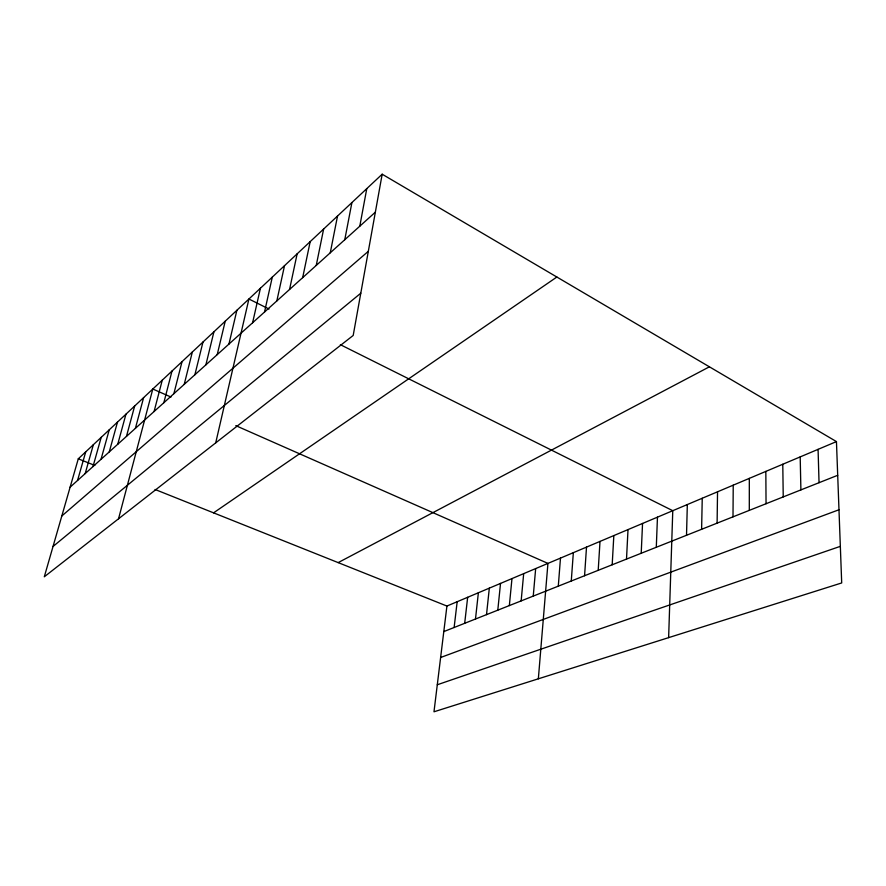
<?xml version="1.0" encoding="UTF-8"?>
<svg xmlns="http://www.w3.org/2000/svg" width="886" height="886" viewBox="0 0 886 886"><rect width="100%" height="100%" fill="white"/><g stroke="black" fill="none" stroke-linecap="round" stroke-linejoin="round"><path stroke-width="1.33" d="M749.301 510.38L749.323 478.385M732.999 516.848L733.231 485.174M717.106 523.15L717.538 491.796M701.612 529.296L702.244 498.253M686.517 535.288L687.326 504.555M668.631 637.632L672.773 510.701L340.357 344.676M656.293 547.282L657.467 517.158M641.209 553.263L642.549 523.46M626.513 559.099L628.008 529.595M612.182 564.781L613.832 535.587M598.205 570.329L600.01 541.424M584.572 575.734L586.51 547.116M571.271 581.017L573.342 552.676M558.291 586.167L560.484 558.102M538.345 678.809L547.936 563.407L235.787 425.645M533.25 596.101L535.665 568.579M521.156 600.896L523.681 573.641M509.35 605.592L511.975 578.58M497.799 610.166L500.524 583.42M486.514 614.64L489.327 588.149M475.483 619.026L478.374 592.767M464.685 623.312L467.664 597.286M454.13 627.498L457.176 601.716M836.45 441.593L446.921 606.046L433.985 711.79L841.7 582.944L836.45 441.593L382.176 174.21L78.289 458.815L44.3 576.786L353.193 335.462L382.176 174.21M359.794 226.185L366.782 188.629M344.776 239.718L351.908 202.562M330.268 252.787L337.533 216.018M316.247 265.423L323.634 229.042M302.68 277.639L310.178 241.645M289.556 289.467L297.142 253.85M276.842 300.919L284.517 265.667M264.537 312.005L272.29 277.13M252.599 322.759L260.429 288.238M215.719 442.856L248.911 299.014L269.012 309.048M228.942 344.078L236.883 310.277M217.225 354.621L225.221 321.197M205.884 364.844L213.925 331.785M194.887 374.756L202.972 342.04M184.222 384.358L192.34 351.997M173.877 393.672L182.018 361.665M163.844 402.72L171.995 371.046M154.086 411.514L162.26 380.16M118.547 518.775L152.802 389.02L170.987 397.05M135.403 428.337L143.61 397.637M126.454 436.399L134.661 406.021M117.749 444.251L125.956 414.172M109.277 451.882L117.484 422.101M101.026 459.313L109.233 429.832M92.997 466.545L101.192 437.352M85.178 473.589L93.362 444.694M77.547 480.456L85.732 451.838M70.127 487.156L375.354 212.175M61.81 515.995L368.321 251.314M53.038 546.463L360.79 293.2M213.57 512.85L556.862 277.03M338.175 562.61L709.398 366.815M443.797 631.596L837.702 475.295M440.619 657.501L838.987 509.76M437.285 684.767L840.338 546.352M78.289 458.815L94.791 465.405M155.039 489.471L446.921 606.046M818.077 449.357L819.041 482.704M800.191 456.91L800.9 489.903M782.781 464.253L783.235 496.913M765.836 471.407L766.047 503.735"/></g></svg>
